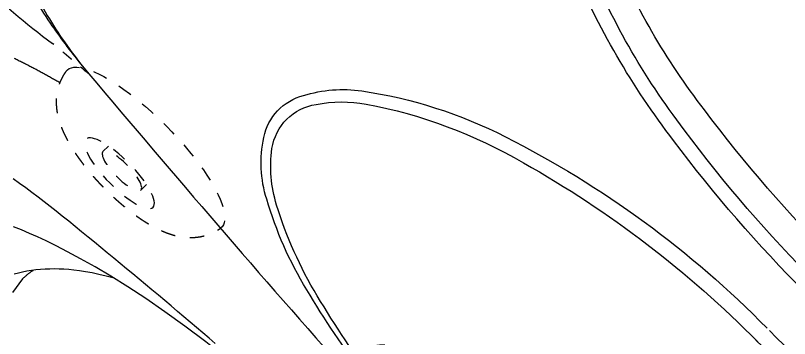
# Model space of a CAD drawing. Extents: x 938 to 1038, y 781 to 934.
# Drawn here: x 1019.29 to 1025.89, y 878.5 to 881.26 of the extents above; entities that cross this region are included whole.
import ezdxf

# ---------------------------------------------------------------- set-up
doc = ezdxf.new("R2010")
doc.units = 0
doc.header["$MEASUREMENT"] = 0
doc.linetypes.add('HIDDEN', pattern=[0.1875, 0.0625, -0.0625, 0.0625])
for name, color, linetype in [('1', 4, 'Continuous'), ('1_CYAN', 4, 'Continuous'), ('2', 2, 'Continuous')]:
    doc.layers.add(name, color=color, linetype=linetype)

# ---------------------------------------------------------------- blocks, each defined once
blk = doc.blocks.new('MINIHIDDEN')
at = {"layer": '1', "color": 3, "linetype": 'HIDDEN', "ltscale": 2}
for p, q in [((131.4462945068503, 42.80529834674526), (131.5114103910273, 42.79879163845914)), ((131.4005567605983, 42.34757784407161), (131.4656726447753, 42.34107113578551))]:
    blk.add_line(p, q, dxfattribs=at)
at = {"layer": '1', "color": 3, "linetype": 'HIDDEN', "ltscale": 2, "extrusion": (-5.088821375757886e-18, -2.738530061285293e-17, -1)}
blk.add_ellipse((131.6896725948608, 42.54983335326187), major_axis=(-0.09346409016709811, -0.9353418967678265), ratio=0.2875604840019277, start_param=3.096514190688376, end_param=6.328263770081, dxfattribs=at)
at = {"layer": '1', "color": 3, "linetype": 'HIDDEN', "ltscale": 2, "extrusion": (5.950113185854226e-18, 8.308683871567985e-17, -1)}
blk.add_ellipse((131.3942375244912, 42.57935471881918), major_axis=(-0.04049106464417648, -0.40521433567397), ratio=0.2875604840019278, start_param=4.355360367553329, end_param=10.63854567473291, dxfattribs=at)
at = {"layer": '1', "color": 3, "linetype": 'HIDDEN', "ltscale": 2, "extrusion": (4.306459050481783e-19, 2.785076905141347e-17, -1)}
blk.add_ellipse((131.4234256337242, 42.57643809540841), major_axis=(-0.02286887312599209, -0.2288602513368086), ratio=0.2875604840019276, start_param=1.213767713963539, end_param=7.496953021143125, dxfattribs=at)
at = {"layer": '1', "color": 3, "linetype": 'HIDDEN', "ltscale": 2}
blk.add_open_spline([(131.7709212088081, 43.48543621644918), (131.7360623575119, 43.48199886064131), (131.7026269291418, 43.47587104587191), (131.6710231360172, 43.46743705934854), (131.6415082677996, 43.45712121686404), (131.6091481397732, 43.44291519743562), (131.5799200226082, 43.42725729804206), (131.5536548628504, 43.41066767904343), (131.5300924417111, 43.39354026525722), (131.5007016513068, 43.36883152703172), (131.4753061069868, 43.34407502044656), (131.4531461165772, 43.31950068037697), (131.4335876564169, 43.29517944725777), (131.4080378927159, 43.25911036809531), (131.3859424501622, 43.22334125994764), (131.3664246693029, 43.18759780142429), (131.3488889545824, 43.15162836431335), (131.3329305805217, 43.11523021910506), (131.3106162748087, 43.05740591372371), (131.2908275036979, 42.99785832774261), (131.2732112274866, 42.93647541875396), (131.2575845761519, 42.87331329331055), (131.243863331828, 42.80855078371577), (131.2345829888295, 42.75778650127099), (131.2264164931116, 42.70637837224142), (131.2193729991172, 42.65448881186315), (131.2134662244138, 42.60229012554064), (131.2087127395925, 42.5499595995887), (131.2045233060933, 42.48659616275672), (131.2020927752695, 42.42360594207098), (131.2014633799143, 42.36127193812366), (131.2026876743313, 42.2998383879948), (131.2052588170659, 42.24815388210541), (131.2093020163785, 42.19733648969137), (131.2149115874394, 42.14739892970458), (131.2222309230184, 42.09827736510528), (131.231483527232, 42.04980702420093), (131.2438403853086, 41.99866169111174), (131.2594911987342, 41.94734945901188), (131.2796343076274, 41.89505273579533), (131.2982885014, 41.85570403176352), (131.3216465371642, 41.81488125607446), (131.3515135131391, 41.77237506733923), (131.3798419206716, 41.73936075607152), (131.4145189544092, 41.70617844295241), (131.4451517948044, 41.6820986145058), (131.4803239216563, 41.65939511750637), (131.5200978307526, 41.63911123944124), (131.5640894737118, 41.62244053379451), (131.5841829216841, 41.61665277924325)], degree=1, knots=[1.258846176864954, 1.258846176864954, 1.284049785363782, 1.30925339386261, 1.334457002361438, 1.359660610860266, 1.38976431999882, 1.419868029137374, 1.449971738275929, 1.480075447414483, 1.522807016465091, 1.565538585515698, 1.608270154566305, 1.651001723616912, 1.715116318226105, 1.779230912835296, 1.843345507444488, 1.907460102053681, 1.971574696662873, 2.071336734999626, 2.171098773336379, 2.270860811673133, 2.370622850009886, 2.470384888346639, 2.54715961707554, 2.623934345804441, 2.700709074533342, 2.777483803262244, 2.854258531991145, 2.947333969056945, 3.040409406122745, 3.133484843188545, 3.226560280254345, 3.306164335394391, 3.385768390534436, 3.465372445674482, 3.544976500814527, 3.624580555954572, 3.709200410252933, 3.793820264551292, 3.878440118849652, 3.940150456469474, 4.001860794089295, 4.063571131709116, 4.110155533564104, 4.156739935419091, 4.191384198304789, 4.226028461190486, 4.260672724076183, 4.295316986961882, 4.310281904651913, 4.310281904651913], dxfattribs=at)
blk = doc.blocks.new('Pillow07')
at = {"layer": '1_CYAN', "color": 4, "linetype": 'Continuous'}
blk.add_lwpolyline([(-2.358332637180531, -0.8695079955767184, -0.006602996200458367), (-5.744514135863909, -0.6163989818215185, -0.02192391035929798), (-6.177957016214016, -0.5535872521422469, -0.08150182780648879), (-6.68289164490028, -0.382481128966683, -0.1551490614242185), (-7.056997164799462, -0.002437467740469046, -0.08301324800163974), (-7.178174548866263, 0.3004017295318704, -0.1363264164371228), (-7.125374036986983, 1.034083846296076, -0.09677777535910637), (-6.56520503488024, 1.943802600401373, -0.1273971405966904), (-4.291248621533974, 3.344006963225443, -0.1868719742021929), (-3.257582251125974, 3.279550644586543, 0.06562460973818743), (-1.709945417316053, 2.868126927913902, 0.07143538561792971), (1.709945417191786, 2.868126927913902, 0.06562460973818743), (3.257582251001708, 3.279550644586543, -0.1868719742021929), (4.291248621409707, 3.344006963225443, -0.1273971405966904), (6.565205034755973, 1.943802600401373, -0.09677777535910637), (7.125374036862716, 1.034083846296076, -0.1363264164371228), (7.178174548741996, 0.3004017295318704, -0.08301324800163974), (7.056997164675195, -0.002437467740469046, -0.1551490614242231), (6.682891644776014, -0.382481128966683, -0.08150182780648879), (6.177957016089749, -0.5535872521422469, -0.02192391035929798), (5.744514135739642, -0.6163989818215185, -0.006602996200458367), (2.358332637056265, -0.8695079955767184, -0.02343007855325684)], format="xyb", close=True, dxfattribs=at)
at = {"layer": '1_CYAN', "color": 3, "linetype": 'Continuous'}
for points in [[(-7.051163778244755, -0.007079276162722081, -0.03591737549698248), (-7.097397781453235, 0.1056543396549365, -0.1503560734260987), (-7.089471114436186, 0.8266189995389954, -0.1143340699437894), (-6.56520503488024, 1.701717184811375, -0.1267303328496054), (-4.367304319811396, 3.088481907028466, -0.1943661601658796), (-3.357180362575249, 3.078676457293334, 0.06960570520592149), (-1.709945417316057, 2.626041512323908, 0.07363558018324017), (1.709945417191786, 2.626041512323905, 0.06960570520592149), (3.357180362450983, 3.078676457293334, -0.1943661601658796), (4.367304319687129, 3.088481907028466, -0.1267303328496054), (6.565205034755973, 1.701717184811375, -0.1143340699437894), (7.08947111431192, 0.8266189995389954, -0.1503560734260987), (7.097397781328969, 0.1056543396549365, -0.03444326481724119), (7.053375261378093, -0.002593791518716415)], [(-5.744514135863913, -0.6163989818215203, -0.0342899946579013), (-6.273740710805676, -0.5162510241566487, -0.08753348994267941), (-6.707603824822186, -0.3266142485300723, -0.1327133939378686), (-6.986084395562745, -0.005663430297600414, -0.1791667595588544), (-7.021017591873676, 0.7611450835314191, -0.1028298345883724), (-6.56520503488024, 1.57251384339499, -0.1300031297064886), (-4.366315077424517, 2.937651080853911, -0.1822011008301986), (-3.385000064668414, 2.942023122081988, 0.06518857687386483), (-1.709945417316092, 2.496838170907505, 0.07146652211519136), (1.709945417191786, 2.49683817090752, 0.06518857687386483), (3.385000064544148, 2.942023122081988, -0.1822011008301986), (4.36631507730025, 2.937651080853911, -0.1300031297064886), (6.565205034755973, 1.57251384339499, -0.1028298345883724), (7.021017591749409, 0.7611450835314191, -0.1791667595588544), (6.986084395438478, -0.005663430297600414, -0.1327133939378686), (6.707603824697919, -0.3266142485300723, -0.08753348994267941), (6.273740710681409, -0.5162510241566487, -0.0342899946579013), (5.744514135739646, -0.6163989818215203)], [(-0.01360897717285781, 1.928558792412458, 0.08209703800639419), (-2.745349856193506, 1.505664389535694, 0.08174929958260185), (-3.889000322454212, 0.9170955749335796, 0.1099701236300622), (-4.213184032890748, 0.536875066301544, 0.2888241722389255), (-4.199554493043703, 0.04483056997218071, 0.1288478413474813), (-3.809560411121662, -0.3106008962319216, 0.06428203222644428), (-3.022720976395302, -0.615183277198593, 0.02990363876236826), (-2.156928119801993, -0.7817822069823581, 0.02006079621100564), (-1.103681963165339, -0.8786280019467441, 0.01381063576871573), (-6.213340952854196e-11, -0.9071345399482809, 0.01381063576871573), (1.103681963041073, -0.8786280019467441, 0.02006079621100564), (2.156928119677726, -0.7817822069823581, 0.02990363876236826), (3.022720976271035, -0.615183277198593, 0.06428203222644428), (3.809560410997396, -0.3106008962319216, 0.1288478413474813), (4.199554492919436, 0.04483056997218071, 0.2888241722389255), (4.213184032766481, 0.536875066301544, 0.1099701236300622), (3.889000322329945, 0.9170955749335796, 0.08174929958260185), (2.74534985606924, 1.505664389535694, 0.08209703800639419), (0.01360897704859099, 1.928558792412458)], [(0.01096151231710607, 1.790290961379021, 0.06993110146539012), (-2.481876919775928, 1.457117973473327, 0.08557635387169997), (-3.783493626740082, 0.8636375951691502, 0.09253399938566992), (-4.083442666465093, 0.5588491166336738, 0.3287124944232488), (-4.083168309033987, 0.02675126379080695, 0.11097266960697), (-3.714680116115275, -0.28535647703678, 0.06264652916937939), (-2.922706379050712, -0.587930297133628, 0.03021099770298248), (-2.046630068538594, -0.7562139328814315, 0.01989552064965129), (-1.00366736582075, -0.8522885312116859, 0.01377731555974511), (-6.215117309693596e-11, -0.8782316827545316, 0.01377731555974511), (1.003667365696483, -0.8522885312116859, 0.01989552064965129), (2.046630068414327, -0.7562139328814315, 0.03021099770298248), (2.922706378926446, -0.587930297133628, 0.06264652916937939), (3.714680115991008, -0.28535647703678, 0.11097266960697), (4.08316830890972, 0.02675126379080695, 0.3287124944232488), (4.083442666340826, 0.5588491166336738, 0.09253399938566992), (3.783493626615815, 0.8636375951691502, 0.08557635387169997), (2.481876919651661, 1.457117973473327, 0.06993110146539012), (-0.01096151244137289, 1.790290961379021)]]:
    blk.add_lwpolyline(points, format="xyb", dxfattribs=at)
blk = doc.blocks.new('VISTA')
at = {"layer": '1', "color": 2}
blk.add_lwpolyline([(81.39767806424629, 81.33036714247089, -0.0007495569), (81.41566806424612, 81.32149714247089, -0.0007509261), (81.43363806424622, 81.3125771424709, -0.0007530398), (81.45158806424615, 81.30360714247092, -0.0007547838), (81.46949806424618, 81.29457714247087, -0.0007566478999999999), (81.48739806424624, 81.28548714247086, -0.0007583046000000001), (81.50526806424614, 81.27633714247088, -0.0007602558999999999), (81.52310806424612, 81.26713714247092, -0.000761952), (81.54092806424615, 81.25788714247085, -0.0007638969), (81.55871806424625, 81.24857714247094, -0.0007655972), (81.5764780642462, 81.23920714247095, -0.0007675608), (81.5942180642462, 81.22978714247085, -0.0007692742999999999), (81.61192806424629, 81.22030714247092, -0.0007712489999999999), (81.62960806424621, 81.2107671424709, -0.0007729728), (81.64726806424619, 81.2011771424709, -0.0007749599000000001), (81.66489806424624, 81.19152714247093, -0.000776694), (81.68249806424615, 81.18182714247098, -0.0007786927999999999), (81.7000780642461, 81.17205714247086, -0.0007804366), (81.71761806424615, 81.16224714247096, -0.0007824466), (81.73513806424626, 81.1523671424709, -0.0007841994), (81.75262806424621, 81.14243714247084, -0.0007862200999999999), (81.77008806424624, 81.13244714247094, -0.0007879817), (81.78751806424611, 81.12239714247096, -1.670771098813438e-05), (81.78788638127821, 81.12218411014283, -0.000791782)], format="xyb", dxfattribs=at)
at = {"layer": '1', "color": 3, "linetype": 'Continuous'}
for points in [[(83.11373806424626, 78.8949771424709), (83.06000806424618, 78.94105714247087), (83.00622806424622, 78.98706714247089), (82.95239806424615, 79.03301714247095), (82.89849806424627, 79.07889714247096), (82.84454806424628, 79.1247171424709), (82.79053806424622, 79.1704671424709), (82.73647806424628, 79.21615714247093), (82.68235806424627, 79.26177714247092), (82.62817806424619, 79.30733714247094), (82.57394806424622, 79.35282714247091), (82.51965806424619, 79.39824714247095), (82.4653080642463, 79.44361714247088), (82.41090806424609, 79.48890714247091), (82.35644806424625, 79.53413714247085), (82.30193806424609, 79.57930714247095), (82.24736806424607, 79.62440714247089), (82.19273806424621, 79.66944714247086), (82.13806806424623, 79.7144171424709), (82.08332806424619, 79.75932714247097), (82.02853806424628, 79.80417714247096), (81.97369806424626, 79.84895714247091), (81.91879806424618, 79.89366714247092), (81.86363806424629, 79.93848714247088), (81.80849806424612, 79.98319714247089), (81.75713806424619, 80.02457714247089), (81.70577806424626, 80.06526714247093), (81.65404806424613, 80.1054871424709), (81.60194806424624, 80.14526714247097), (81.54949806424611, 80.18457714247086), (81.49669806424617, 80.22343714247086), (81.44354806424622, 80.2618271424709), (81.3900580642462, 80.29975714247087)], [(83.58146806424611, 78.45374714247089), (83.4016380642463, 78.61109714247095), (83.21830806424623, 78.7636771424709), (83.03372806424613, 78.90987714247092), (82.85516806424607, 79.04452714247088), (82.6840580642463, 79.16743714247093), (82.52111806424614, 79.27896714247095), (82.36708806424622, 79.37947714247093), (82.22267806424611, 79.46931714247091), (82.08862806424622, 79.54885714247087), (81.9656580642461, 79.61844714247093), (81.85449806424617, 79.67844714247087), (81.75586806424621, 79.7292271424709), (81.67050806424618, 79.77112714247096), (81.59820806424614, 79.80493714247086), (81.52908806424625, 79.83547714247095), (81.46030806424619, 79.86409714247088), (81.39190806424608, 79.89080714247086)], [(82.25004806424613, 79.4526171424709), (82.18394806424612, 79.47060714247095), (82.12142806424617, 79.48573714247095), (82.06252806424618, 79.49822714247091), (82.00726806424609, 79.5083171424709), (81.95567806424629, 79.51623714247091), (81.90778806424623, 79.52223714247089), (81.86361806424611, 79.52653714247094), (81.82243806424617, 79.52941714247095), (81.78174806424613, 79.53115714247087), (81.74137806424619, 79.5317771424709), (81.70135806424628, 79.53127714247091), (81.66173806424626, 79.52964714247094), (81.62254806424608, 79.52688714247085), (81.58382806424629, 79.5229971424709), (81.54559806424618, 79.51797714247095), (81.5079080642463, 79.51181714247093), (81.47078806424611, 79.5045371424709), (81.4342780642462, 79.4961171424709), (81.39840806424627, 79.4865671424709)], [(81.56145806424615, 79.52019714247092), (81.5564380642461, 79.51696714247089), (81.55146806424614, 79.5136771424709), (81.54653806424608, 79.51034714247089), (81.5416680642461, 79.5069671424709), (81.53683806424624, 79.50353714247092), (81.53205806424626, 79.50006714247093), (81.52731806424617, 79.49654714247094), (81.52262806424619, 79.49297714247098), (81.51799806424629, 79.48936714247088), (81.51339806424608, 79.48570714247091), (81.50885806424617, 79.48199714247096), (81.50436806424614, 79.47824714247088), (81.49991806424623, 79.47444714247092), (81.49552806424617, 79.47059714247087), (81.49117806424624, 79.46670714247091), (81.48687806424618, 79.46276714247085), (81.48262806424623, 79.45877714247092), (81.47842806424615, 79.45474714247086), (81.47017806424628, 79.44654714247088)], [(81.47017806424628, 79.44654714247088), (81.38468806424612, 79.33023714247088)]]:
    blk.add_lwpolyline(points, dxfattribs=at)
at = {"layer": '1', "color": 2}
blk.add_arc((84.52857624465742, 75.52801397399026), 10.87578938343161, 4.708125672933782, 85.90496123633726, dxfattribs=at)
at = {"layer": '1', "color": 3}
for centre, radius, start, end in [((85.76264193659244, 86.89970175845201), 6.778205402875783, 219.1124597523808, 233.4485552158818), ((77.76809982623558, 68.76463335066182), 17.14825103176153, 36.40899911978725, 53.59337294736336)]:
    blk.add_arc(centre, radius, start, end, dxfattribs=at)
at = {"layer": '1', "color": 3, "linetype": 'HIDDEN'}
blk.add_arc((38.22922125973514, 29.25463998847329), 67.94704141879869, 49.84869926329242, 50.19655495909955, dxfattribs=at)
at = {"layer": '1', "color": 1, "rotation": 50.30656963435933}
for p in [(31.14156497081558, -47.9507725928222), (33.74757152395227, -50.31749369978093)]:
    blk.add_blockref('MINIHIDDEN', p, dxfattribs=at)
at = {"layer": '2', "linetype": 'Continuous', "xscale": -1, "rotation": 314.9999999999954}
blk.add_blockref('Pillow07', (86.46539799772358, 77.65223442887839), dxfattribs=at)

msp = doc.modelspace()

# ---------------------------------------------------------------- block references
at = {"layer": '1'}
msp.add_blockref('VISTA', (937.8767352618522, 799.5643931736838), dxfattribs=at)

doc.saveas('drawing.dxf')
